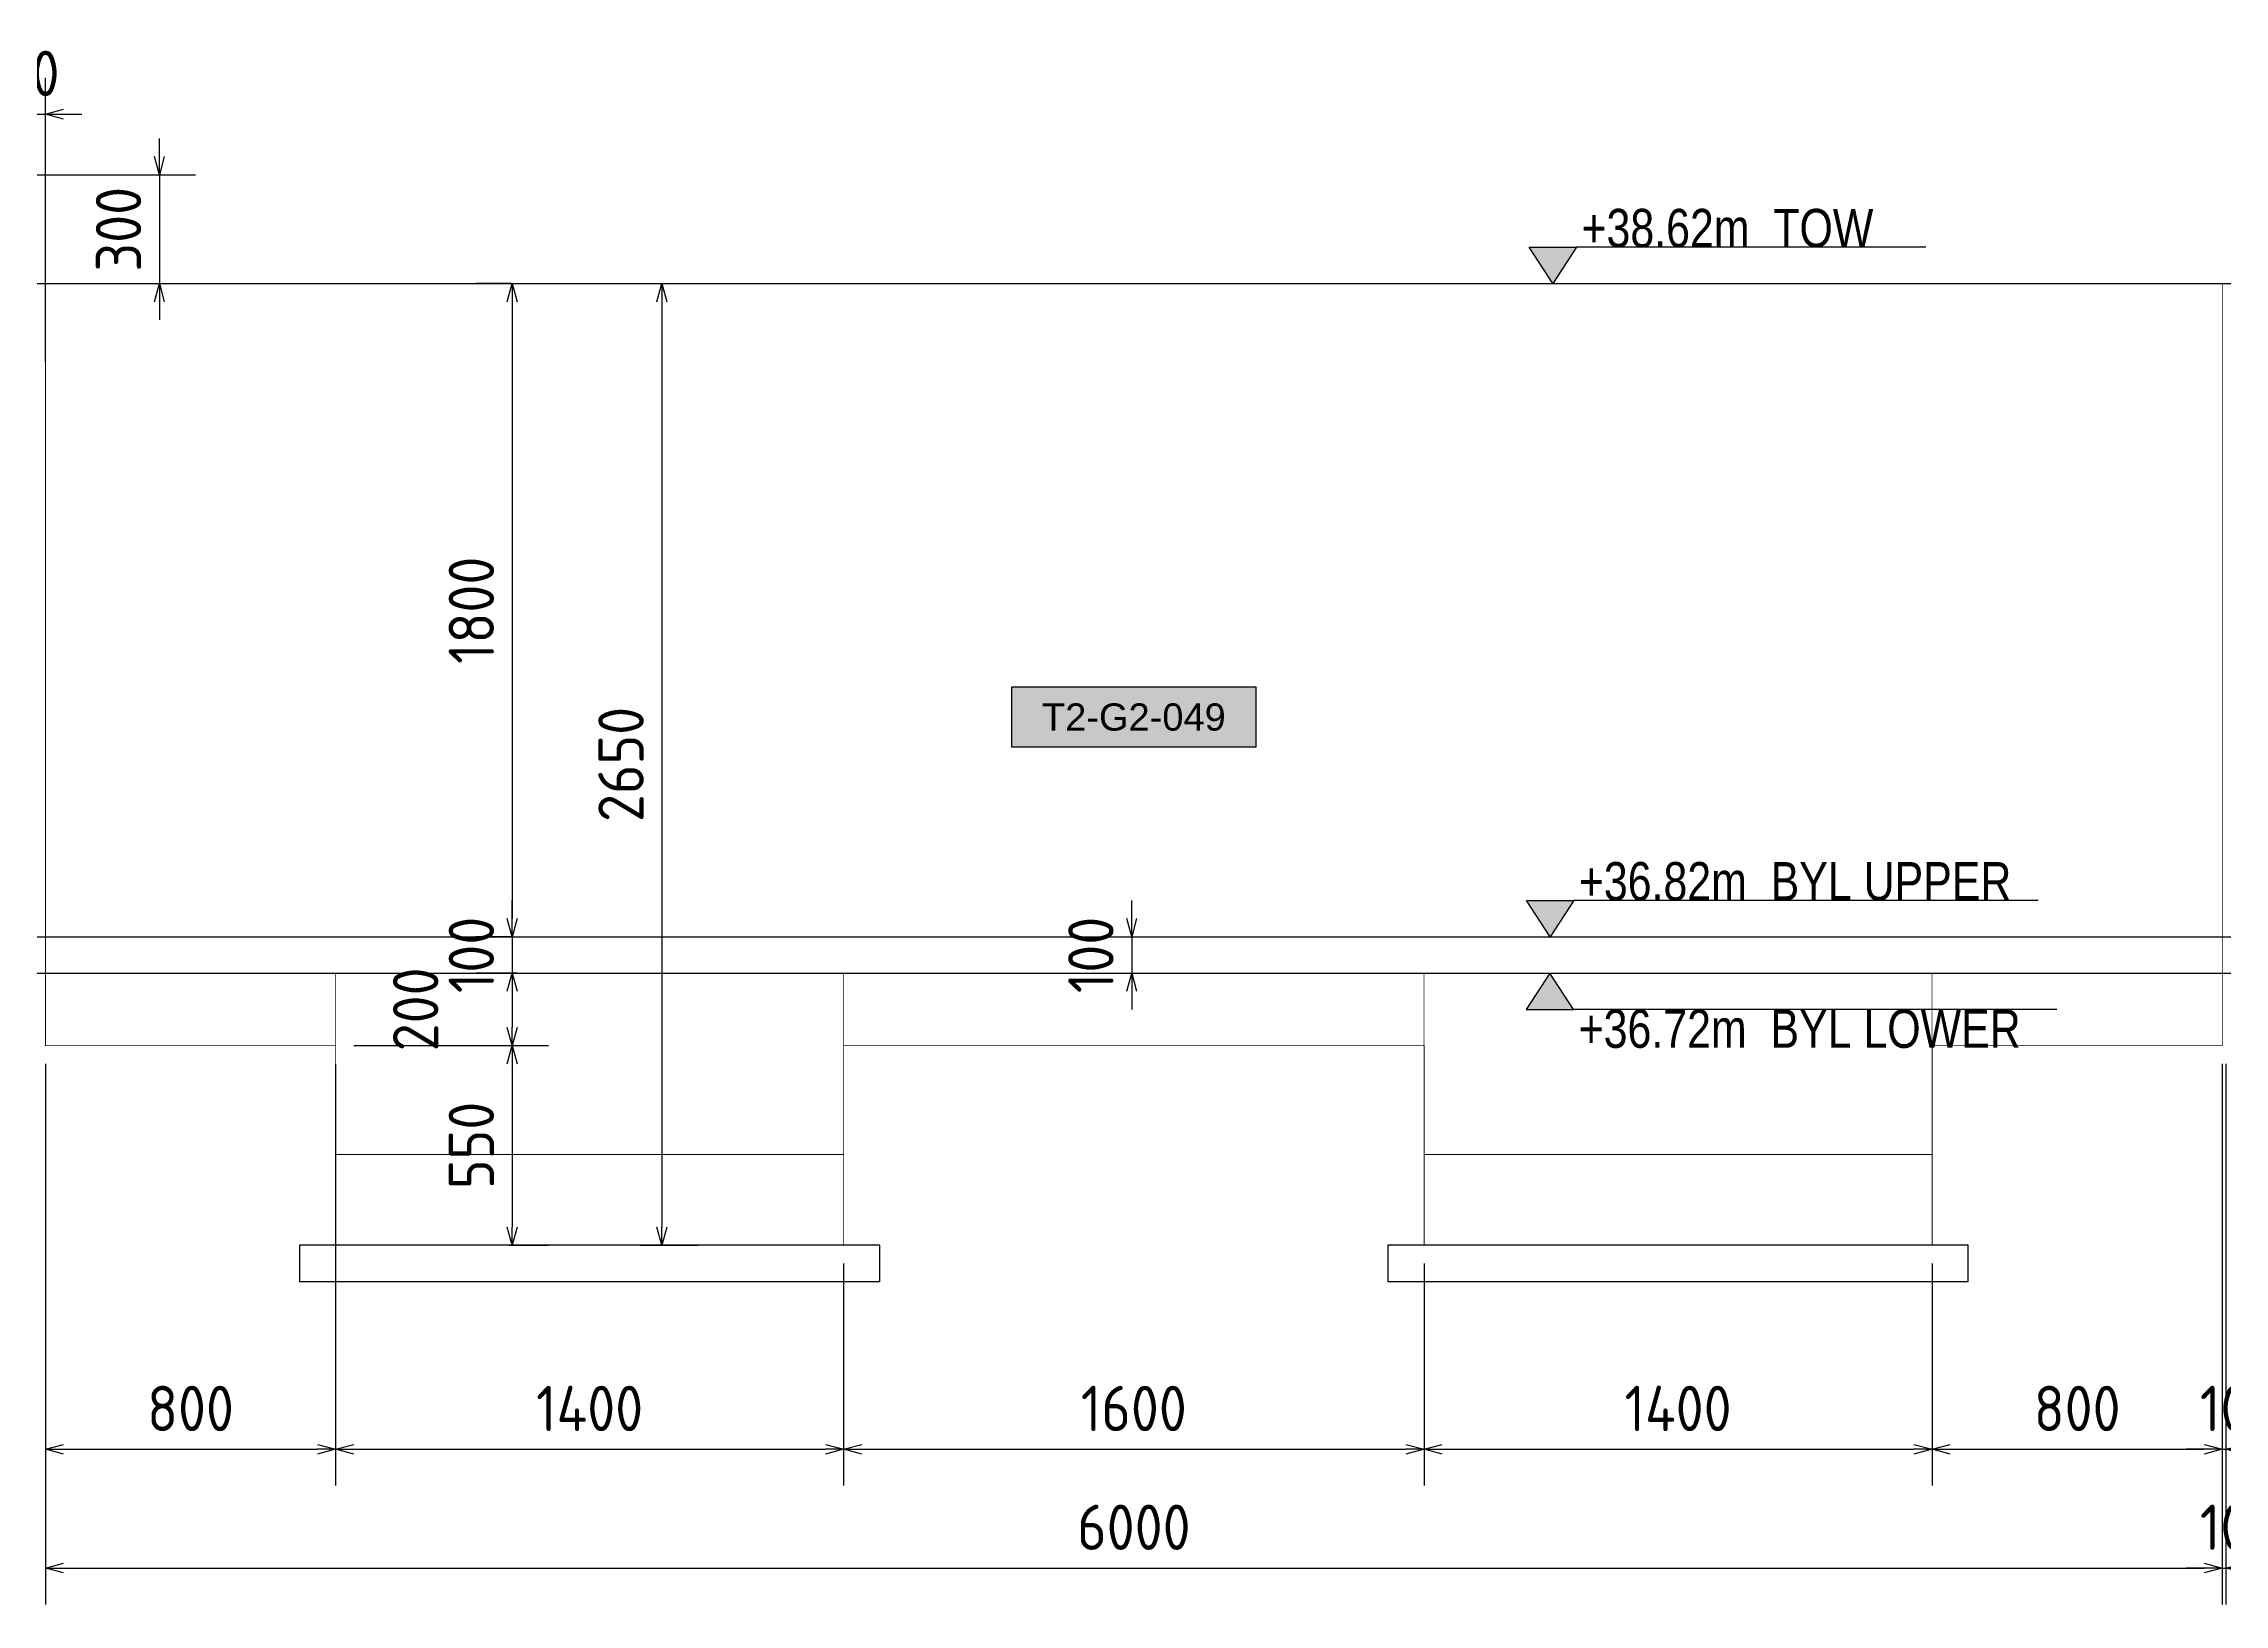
# Model space of a CAD drawing. Header units: centimetres. Extents: x -6122352 to 6876996, y -1694241 to 2592194.
# Drawn here: x 3329458 to 3335468, y 731330 to 735632 of the extents above; entities that cross this region are included whole.
import ezdxf
from ezdxf.enums import TextEntityAlignment as Align

# ---------------------------------------------------------------- set-up
doc = ezdxf.new("R2010")
doc.units = ezdxf.units.CM
doc.header["$MEASUREMENT"] = 0
doc.header["$PDMODE"] = 66
doc.header["$PDSIZE"] = 100
for name, pattern in [('CENTER', [2, 1.25, -0.25, 0.25, -0.25]), ('DASHED2', [0.375, 0.25, -0.125]), ('HIDDEN', [0.375, 0.25, -0.125])]:
    doc.linetypes.add(name, pattern=pattern)
doc.layers.get('Defpoints').update_dxf_attribs({"color": 255, "linetype": 'CENTER'})
for name, color, linetype in [('@MI-TYPE-01', 30, 'Continuous'), ('@MI-TYPE-02', 6, 'Continuous'), ('JML-Dimension', 1, 'Continuous'), ('PANEL-TAGS', 7, 'Continuous'), ('SECTION', 130, 'Continuous')]:
    doc.layers.add(name, color=color, linetype=linetype)
doc.styles.add('PANELTAG_STYLE', font='arial.ttf')
doc.styles.add('Schueco-BEMSTIL', font='isocpeur.ttf', dxfattribs={"width": 0.9})
doc.styles.add('txt-Pisa-std', font='arial.ttf', dxfattribs={"width": 0.8})
doc.dimstyles.new('MI- JWC-TXT-2.5 MM', dxfattribs={"dimscale": 1.5, "dimtxt": 2.5, "dimasz": 1, "dimexe": 2, "dimexo": 1, "dimgap": 1, "dimtad": 1, "dimdec": 0, "dimdsep": 46, "dimtxsty": 'Schueco-BEMSTIL', "dimblk": 'OPEN30', "dimcen": 0, "dimdle": 2, "dimclrd": 140, "dimclre": 8, "dimclrt": 40, "dimadec": 0, "dimazin": 2, "dimtfac": 1, "dimtdec": 0, "dimtix": 1, "dimtmove": 2, "dimatfit": 3, "dimldrblk": 'OPEN', "dimfxl": 2, "dimlwd": -1, "dimlwe": -1, "dimarcsym": 0})

# ---------------------------------------------------------------- blocks, each defined once
blk = doc.blocks.new('*U1142')
at = {"layer": 'JML-Dimension'}
h = blk.add_hatch(color=10, dxfattribs=at)
h.dxf.hatch_style = 1
h.paths.add_polyline_path([(0, 0), (-1.54, 2.37), (1.54, 2.37)])
blk.add_line((24.31, 2.37), (1.54, 2.37), dxfattribs=at)
blk.add_lwpolyline([(0, 0), (-1.54, 2.37), (1.54, 2.37), (0, 0)], dxfattribs=at)
at = {"color": 5, "style": 'txt-Pisa-std', "width": 0.8}
blk.add_attdef('+0.0', text='', height=2.5, dxfattribs=at).set_placement((1.87, 2.37), align=Align.BOTTOM_LEFT)
blk = doc.blocks.new('*U1445')
at = {"layer": 'JML-Dimension'}
h = blk.add_hatch(color=10, dxfattribs=at)
h.dxf.hatch_style = 1
h.paths.add_polyline_path([(0, 0), (-1.54, 2.37), (1.54, 2.37)])
blk.add_line((31.81, 2.37), (1.54, 2.37), dxfattribs=at)
blk.add_lwpolyline([(0, 0), (-1.54, 2.37), (1.54, 2.37), (0, 0)], dxfattribs=at)
at = {"color": 5, "style": 'txt-Pisa-std', "width": 0.8}
blk.add_attdef('+0.0', text='', height=2.5, dxfattribs=at).set_placement((1.87, 2.37), align=Align.BOTTOM_LEFT)
blk = doc.blocks.new('*U1446')
at = {"layer": 'JML-Dimension'}
h = blk.add_hatch(color=10, dxfattribs=at)
h.dxf.hatch_style = 1
h.paths.add_polyline_path([(0, 0), (-1.54, 2.37), (1.54, 2.37)])
blk.add_line((33.03, 2.37), (1.54, 2.37), dxfattribs=at)
blk.add_lwpolyline([(0, 0), (-1.54, 2.37), (1.54, 2.37), (0, 0)], dxfattribs=at)
at = {"color": 5, "style": 'txt-Pisa-std', "width": 0.8}
blk.add_attdef('+0.0', text='', height=2.5, dxfattribs=at).set_placement((1.87, 2.37), align=Align.BOTTOM_LEFT)
blk = doc.blocks.new('_Open30')
at = {"color": 0, "linetype": 'ByBlock', "lineweight": -2}
for p, q in [((-1, 0.27), (0, 0)), ((0, 0), (-1, -0.27)), ((0, 0), (-1, 0))]:
    blk.add_line(p, q, dxfattribs=at)
blk = doc.blocks.new('*D2001')
at = {"layer": '@MI-TYPE-01', "color": 8, "transparency": 16777216}
for p, q in [((3331101.4, 734970.1), (3331261.5, 734970.1)), ((3331101.4, 732320.1), (3331261.5, 732320.1))]:
    blk.add_line(p, q, dxfattribs=at)
at = {"layer": '@MI-TYPE-01', "color": 140, "transparency": 16777216}
blk.add_line((3331161.5, 734920.1), (3331161.5, 732370.1), dxfattribs=at)
at = {"layer": 'Defpoints', "color": 0, "transparency": 16777216}
for p in [(3331051.4, 734970.1), (3331051.4, 732320.1), (3331161.5, 732320.1)]:
    blk.add_point(p, dxfattribs=at)
at = {"layer": '@MI-TYPE-01', "color": 140, "transparency": 16777216, "xscale": 50, "yscale": 50, "zscale": 50}
for p, rotation in [((3331161.5, 734970.1), 90), ((3331161.5, 732320.1), 270)]:
    blk.add_blockref('_Open30', p, dxfattribs=dict(at, rotation=rotation))
at = {"layer": '@MI-TYPE-01', "color": 40, "transparency": 16777216, "insert": (3331049, 733645.1), "char_height": 125, "attachment_point": 5, "rotation": 90, "style": 'Schueco-BEMSTIL'}
blk.add_mtext('2650', dxfattribs=at)
blk = doc.blocks.new('_Open')
at = {"color": 0, "linetype": 'ByBlock', "lineweight": -2}
for p, q in [((-1, 0.2), (0, 0)), ((-1, -0.2), (0, 0)), ((0, 0), (-1, 0))]:
    blk.add_line(p, q, dxfattribs=at)
blk = doc.blocks.new('*D2007')
at = {"layer": '@MI-TYPE-01', "color": 8, "transparency": 16777216}
for p, q in [((3330745.8, 734970.1), (3330649, 734970.1)), ((3330745.8, 733170.1), (3330649, 733170.1))]:
    blk.add_line(p, q, dxfattribs=at)
at = {"layer": '@MI-TYPE-01', "color": 140, "transparency": 16777216}
blk.add_line((3330749, 734920.1), (3330749, 733220.1), dxfattribs=at)
at = {"layer": 'Defpoints', "color": 0, "transparency": 16777216}
for p in [(3330795.8, 734970.1), (3330749, 733170.1), (3330795.8, 733170.1)]:
    blk.add_point(p, dxfattribs=at)
at = {"layer": '@MI-TYPE-01', "color": 140, "transparency": 16777216, "xscale": 50, "yscale": 50, "zscale": 50}
for p, rotation in [((3330749, 734970.1), 90), ((3330749, 733170.1), 270)]:
    blk.add_blockref('_Open30', p, dxfattribs=dict(at, rotation=rotation))
at = {"layer": '@MI-TYPE-01', "color": 40, "transparency": 16777216, "insert": (3330636.5, 734070.1), "char_height": 125, "attachment_point": 5, "rotation": 90, "style": 'Schueco-BEMSTIL'}
blk.add_mtext('1800', dxfattribs=at)
blk = doc.blocks.new('*D2008')
at = {"layer": '@MI-TYPE-01', "color": 140, "transparency": 16777216}
for p, q in [((3330749, 733220.1), (3330749, 733270.1)), ((3330749, 733170.1), (3330749, 733070.1)), ((3330749, 733020.1), (3330749, 732970.1))]:
    blk.add_line(p, q, dxfattribs=at)
at = {"layer": '@MI-TYPE-01', "color": 8, "transparency": 16777216}
for p, q in [((3330745.8, 733170.1), (3330649, 733170.1)), ((3330763, 733070.1), (3330649, 733070.1))]:
    blk.add_line(p, q, dxfattribs=at)
at = {"layer": 'Defpoints', "color": 0, "transparency": 16777216}
for p in [(3330795.8, 733170.1), (3330749, 733070.1), (3330813, 733070.1)]:
    blk.add_point(p, dxfattribs=at)
at = {"layer": '@MI-TYPE-01', "color": 140, "transparency": 16777216, "xscale": 50, "yscale": 50, "zscale": 50}
for p, rotation in [((3330749, 733170.1), 270), ((3330749, 733070.1), 90)]:
    blk.add_blockref('_Open30', p, dxfattribs=dict(at, rotation=rotation))
at = {"layer": '@MI-TYPE-01', "color": 40, "transparency": 16777216, "insert": (3330636.5, 733120.1), "char_height": 125, "attachment_point": 5, "rotation": 90, "style": 'Schueco-BEMSTIL'}
blk.add_mtext('100', dxfattribs=at)
blk = doc.blocks.new('*D2009')
at = {"layer": '@MI-TYPE-01', "color": 8, "transparency": 16777216}
for p, q in [((3330763, 733070.1), (3330649, 733070.1)), ((3330312.5, 732870.1), (3330849, 732870.1))]:
    blk.add_line(p, q, dxfattribs=at)
at = {"layer": '@MI-TYPE-01', "color": 140, "transparency": 16777216}
blk.add_line((3330749, 733020.1), (3330749, 732920.1), dxfattribs=at)
at = {"layer": 'Defpoints', "color": 0, "transparency": 16777216}
for p in [(3330813, 733070.1), (3330262.5, 732870.1), (3330749, 732870.1)]:
    blk.add_point(p, dxfattribs=at)
at = {"layer": '@MI-TYPE-01', "color": 140, "transparency": 16777216, "xscale": 50, "yscale": 50, "zscale": 50}
for p, rotation in [((3330749, 733070.1), 90), ((3330749, 732870.1), 270)]:
    blk.add_blockref('_Open30', p, dxfattribs=dict(at, rotation=rotation))
at = {"layer": '@MI-TYPE-01', "color": 40, "transparency": 16777216, "insert": (3330483, 732970.1), "char_height": 125, "attachment_point": 5, "rotation": 90, "style": 'Schueco-BEMSTIL'}
blk.add_mtext('200', dxfattribs=at)
blk = doc.blocks.new('*D2010')
at = {"layer": '@MI-TYPE-01', "color": 8, "transparency": 16777216}
for p, q in [((3330312.5, 732870.1), (3330849, 732870.1)), ((3330740.7, 732320.1), (3330849, 732320.1))]:
    blk.add_line(p, q, dxfattribs=at)
at = {"layer": '@MI-TYPE-01', "color": 140, "transparency": 16777216}
blk.add_line((3330749, 732820.1), (3330749, 732370.1), dxfattribs=at)
at = {"layer": 'Defpoints', "color": 0, "transparency": 16777216}
for p in [(3330262.5, 732870.1), (3330690.7, 732320.1), (3330749, 732320.1)]:
    blk.add_point(p, dxfattribs=at)
at = {"layer": '@MI-TYPE-01', "color": 140, "transparency": 16777216, "xscale": 50, "yscale": 50, "zscale": 50}
for p, rotation in [((3330749, 732870.1), 90), ((3330749, 732320.1), 270)]:
    blk.add_blockref('_Open30', p, dxfattribs=dict(at, rotation=rotation))
at = {"layer": '@MI-TYPE-01', "color": 40, "transparency": 16777216, "insert": (3330636.5, 732595.1), "char_height": 125, "attachment_point": 5, "rotation": 90, "style": 'Schueco-BEMSTIL'}
blk.add_mtext('550', dxfattribs=at)
blk = doc.blocks.new('T2-ELE FT')
at = {"color": 12, "linetype": 'HIDDEN', "ltscale": 5, "const_width": 2}
blk.add_lwpolyline([(30306558.2, 1676365.9), (30306558.2, 1676865.9), (30307958.2, 1676865.9), (30307958.2, 1676365.9)], dxfattribs=at)
at = {"color": 12, "ltscale": 20, "const_width": 2}
blk.add_lwpolyline([(30306558.2, 1676365.9), (30307958.2, 1676365.9), (30307958.2, 1676115.9), (30306558.2, 1676115.9)], close=True, dxfattribs=at)
at = {"color": 8, "ltscale": 20}
blk.add_lwpolyline([(30306458.2, 1676115.9), (30308058.2, 1676115.9), (30308058.2, 1676015.9), (30306458.2, 1676015.9)], close=True, dxfattribs=at)
blk = doc.blocks.new('*D2021')
at = {"layer": '@MI-TYPE-01', "color": 140, "transparency": 16777216}
for p, q in [((3329776.5, 735320.1), (3329776.5, 735370.1)), ((3329776.5, 735270.1), (3329776.5, 734970.1)), ((3329776.5, 734920.1), (3329776.5, 734870.1))]:
    blk.add_line(p, q, dxfattribs=at)
at = {"layer": '@MI-TYPE-01', "color": 8, "transparency": 16777216}
for p, q in [((3329372.5, 735270.1), (3329876.5, 735270.1)), ((3329512.5, 734970.1), (3329876.5, 734970.1))]:
    blk.add_line(p, q, dxfattribs=at)
at = {"layer": 'Defpoints', "color": 0, "transparency": 16777216}
for p in [(3329322.5, 735270.1), (3329462.5, 734970.1), (3329776.5, 734970.1)]:
    blk.add_point(p, dxfattribs=at)
at = {"layer": '@MI-TYPE-01', "color": 140, "transparency": 16777216, "xscale": 50, "yscale": 50, "zscale": 50}
for p, rotation in [((3329776.5, 735270.1), 270), ((3329776.5, 734970.1), 90)]:
    blk.add_blockref('_Open30', p, dxfattribs=dict(at, rotation=rotation))
at = {"layer": '@MI-TYPE-01', "color": 40, "transparency": 16777216, "insert": (3329664, 735120.1), "char_height": 125, "attachment_point": 5, "rotation": 90, "style": 'Schueco-BEMSTIL'}
blk.add_mtext('300', dxfattribs=at)
blk = doc.blocks.new('*D2022')
at = {"layer": '@MI-TYPE-01', "color": 8, "transparency": 16777216}
for p, q in [((3329462.5, 732820.1), (3329462.5, 731657.7)), ((3330262.5, 732820.1), (3330262.5, 731657.7))]:
    blk.add_line(p, q, dxfattribs=at)
at = {"layer": '@MI-TYPE-01', "color": 140, "transparency": 16777216}
blk.add_line((3329512.5, 731757.7), (3330212.5, 731757.7), dxfattribs=at)
at = {"layer": 'Defpoints', "color": 0, "transparency": 16777216}
for p in [(3329462.5, 732870.1), (3330262.5, 732870.1), (3330262.5, 731757.7)]:
    blk.add_point(p, dxfattribs=at)
at = {"layer": '@MI-TYPE-01', "color": 140, "transparency": 16777216, "xscale": 50, "yscale": 50, "zscale": 50, "rotation": 180}
blk.add_blockref('_Open30', (3329462.5, 731757.7), dxfattribs=at)
at = {"layer": '@MI-TYPE-01', "color": 140, "transparency": 16777216, "xscale": 50, "yscale": 50, "zscale": 50}
blk.add_blockref('_Open30', (3330262.5, 731757.7), dxfattribs=at)
at = {"layer": '@MI-TYPE-01', "color": 40, "transparency": 16777216, "insert": (3329862.5, 731870.2), "char_height": 125, "attachment_point": 5, "style": 'Schueco-BEMSTIL'}
blk.add_mtext('800', dxfattribs=at)
blk = doc.blocks.new('*D2023')
at = {"layer": '@MI-TYPE-01', "color": 8, "transparency": 16777216}
for p, q in [((3330262.5, 732820.1), (3330262.5, 731657.7)), ((3331662.5, 732270.1), (3331662.5, 731657.7))]:
    blk.add_line(p, q, dxfattribs=at)
at = {"layer": '@MI-TYPE-01', "color": 140, "transparency": 16777216}
blk.add_line((3330312.5, 731757.7), (3331612.5, 731757.7), dxfattribs=at)
at = {"layer": 'Defpoints', "color": 0, "transparency": 16777216}
for p in [(3330262.5, 732870.1), (3331662.5, 732320.1), (3331662.5, 731757.7)]:
    blk.add_point(p, dxfattribs=at)
at = {"layer": '@MI-TYPE-01', "color": 140, "transparency": 16777216, "xscale": 50, "yscale": 50, "zscale": 50, "rotation": 180}
blk.add_blockref('_Open30', (3330262.5, 731757.7), dxfattribs=at)
at = {"layer": '@MI-TYPE-01', "color": 140, "transparency": 16777216, "xscale": 50, "yscale": 50, "zscale": 50}
blk.add_blockref('_Open30', (3331662.5, 731757.7), dxfattribs=at)
at = {"layer": '@MI-TYPE-01', "color": 40, "transparency": 16777216, "insert": (3330962.5, 731870.2), "char_height": 125, "attachment_point": 5, "style": 'Schueco-BEMSTIL'}
blk.add_mtext('1400', dxfattribs=at)
blk = doc.blocks.new('*D2024')
at = {"layer": '@MI-TYPE-01', "color": 8, "transparency": 16777216}
for p, q in [((3331662.5, 732270.1), (3331662.5, 731657.7)), ((3333262.5, 732270.1), (3333262.5, 731657.7))]:
    blk.add_line(p, q, dxfattribs=at)
at = {"layer": '@MI-TYPE-01', "color": 140, "transparency": 16777216}
blk.add_line((3331712.5, 731757.7), (3333212.5, 731757.7), dxfattribs=at)
at = {"layer": 'Defpoints', "color": 0, "transparency": 16777216}
for p in [(3331662.5, 732320.1), (3333262.5, 732320.1), (3333262.5, 731757.7)]:
    blk.add_point(p, dxfattribs=at)
at = {"layer": '@MI-TYPE-01', "color": 140, "transparency": 16777216, "xscale": 50, "yscale": 50, "zscale": 50, "rotation": 180}
blk.add_blockref('_Open30', (3331662.5, 731757.7), dxfattribs=at)
at = {"layer": '@MI-TYPE-01', "color": 140, "transparency": 16777216, "xscale": 50, "yscale": 50, "zscale": 50}
blk.add_blockref('_Open30', (3333262.5, 731757.7), dxfattribs=at)
at = {"layer": '@MI-TYPE-01', "color": 40, "transparency": 16777216, "insert": (3332462.5, 731870.2), "char_height": 125, "attachment_point": 5, "style": 'Schueco-BEMSTIL'}
blk.add_mtext('1600', dxfattribs=at)
blk = doc.blocks.new('*D2025')
at = {"layer": '@MI-TYPE-01', "color": 8, "transparency": 16777216}
for p, q in [((3333262.5, 732270.1), (3333262.5, 731657.7)), ((3334662.5, 732270.1), (3334662.5, 731657.7))]:
    blk.add_line(p, q, dxfattribs=at)
at = {"layer": '@MI-TYPE-01', "color": 140, "transparency": 16777216}
blk.add_line((3333312.5, 731757.7), (3334612.5, 731757.7), dxfattribs=at)
at = {"layer": 'Defpoints', "color": 0, "transparency": 16777216}
for p in [(3333262.5, 732320.1), (3334662.5, 732320.1), (3334662.5, 731757.7)]:
    blk.add_point(p, dxfattribs=at)
at = {"layer": '@MI-TYPE-01', "color": 140, "transparency": 16777216, "xscale": 50, "yscale": 50, "zscale": 50, "rotation": 180}
blk.add_blockref('_Open30', (3333262.5, 731757.7), dxfattribs=at)
at = {"layer": '@MI-TYPE-01', "color": 140, "transparency": 16777216, "xscale": 50, "yscale": 50, "zscale": 50}
blk.add_blockref('_Open30', (3334662.5, 731757.7), dxfattribs=at)
at = {"layer": '@MI-TYPE-01', "color": 40, "transparency": 16777216, "insert": (3333962.5, 731870.2), "char_height": 125, "attachment_point": 5, "style": 'Schueco-BEMSTIL'}
blk.add_mtext('1400', dxfattribs=at)
blk = doc.blocks.new('*D2026')
at = {"layer": '@MI-TYPE-01', "color": 8, "transparency": 16777216}
for p, q in [((3335462.5, 732820.1), (3335462.5, 731657.7)), ((3334662.5, 732270.1), (3334662.5, 731657.7))]:
    blk.add_line(p, q, dxfattribs=at)
at = {"layer": '@MI-TYPE-01', "color": 140, "transparency": 16777216}
blk.add_line((3334712.5, 731757.7), (3335412.5, 731757.7), dxfattribs=at)
at = {"layer": 'Defpoints', "color": 0, "transparency": 16777216}
for p in [(3335462.5, 732870.1), (3334662.5, 732320.1), (3335462.5, 731757.7)]:
    blk.add_point(p, dxfattribs=at)
at = {"layer": '@MI-TYPE-01', "color": 140, "transparency": 16777216, "xscale": 50, "yscale": 50, "zscale": 50, "rotation": 180}
blk.add_blockref('_Open30', (3334662.5, 731757.7), dxfattribs=at)
at = {"layer": '@MI-TYPE-01', "color": 140, "transparency": 16777216, "xscale": 50, "yscale": 50, "zscale": 50}
blk.add_blockref('_Open30', (3335462.5, 731757.7), dxfattribs=at)
at = {"layer": '@MI-TYPE-01', "color": 40, "transparency": 16777216, "insert": (3335062.5, 731870.2), "char_height": 125, "attachment_point": 5, "style": 'Schueco-BEMSTIL'}
blk.add_mtext('800', dxfattribs=at)
blk = doc.blocks.new('*D2027')
at = {"layer": '@MI-TYPE-01', "color": 8, "transparency": 16777216}
for p, q in [((3335462.5, 732820.1), (3335462.5, 731657.7)), ((3335472.5, 732820.1), (3335472.5, 731657.7))]:
    blk.add_line(p, q, dxfattribs=at)
at = {"layer": '@MI-TYPE-01', "color": 140, "transparency": 16777216}
for p, q in [((3335412.5, 731757.7), (3335362.5, 731757.7)), ((3335462.5, 731757.7), (3335472.5, 731757.7)), ((3335522.5, 731757.7), (3335572.5, 731757.7))]:
    blk.add_line(p, q, dxfattribs=at)
at = {"layer": 'Defpoints', "color": 0, "transparency": 16777216}
for p in [(3335462.5, 732870.1), (3335472.5, 732870.1), (3335472.5, 731757.7)]:
    blk.add_point(p, dxfattribs=at)
at = {"layer": '@MI-TYPE-01', "color": 140, "transparency": 16777216, "xscale": 50, "yscale": 50, "zscale": 50}
blk.add_blockref('_Open30', (3335462.5, 731757.7), dxfattribs=at)
at = {"layer": '@MI-TYPE-01', "color": 140, "transparency": 16777216, "xscale": 50, "yscale": 50, "zscale": 50, "rotation": 180}
blk.add_blockref('_Open30', (3335472.5, 731757.7), dxfattribs=at)
at = {"layer": '@MI-TYPE-01', "color": 40, "transparency": 16777216, "insert": (3335467.5, 731870.2), "char_height": 125, "attachment_point": 5, "style": 'Schueco-BEMSTIL'}
blk.add_mtext('10', dxfattribs=at)
blk = doc.blocks.new('*D2045')
at = {"layer": '@MI-TYPE-01', "color": 8, "transparency": 16777216}
for p, q in [((3329462.5, 732820.1), (3329462.5, 731330.3)), ((3335462.5, 732820.1), (3335462.5, 731330.3))]:
    blk.add_line(p, q, dxfattribs=at)
at = {"layer": '@MI-TYPE-01', "color": 140, "transparency": 16777216}
blk.add_line((3329512.5, 731430.3), (3335412.5, 731430.3), dxfattribs=at)
at = {"layer": 'Defpoints', "color": 0, "transparency": 16777216}
for p in [(3329462.5, 732870.1), (3335462.5, 732870.1), (3335462.5, 731430.3)]:
    blk.add_point(p, dxfattribs=at)
at = {"layer": '@MI-TYPE-01', "color": 140, "transparency": 16777216, "xscale": 50, "yscale": 50, "zscale": 50, "rotation": 180}
blk.add_blockref('_Open30', (3329462.5, 731430.3), dxfattribs=at)
at = {"layer": '@MI-TYPE-01', "color": 140, "transparency": 16777216, "xscale": 50, "yscale": 50, "zscale": 50}
blk.add_blockref('_Open30', (3335462.5, 731430.3), dxfattribs=at)
at = {"layer": '@MI-TYPE-01', "color": 40, "transparency": 16777216, "insert": (3332462.5, 731542.8), "char_height": 125, "attachment_point": 5, "style": 'Schueco-BEMSTIL'}
blk.add_mtext('6000', dxfattribs=at)
blk = doc.blocks.new('*D2046')
at = {"layer": '@MI-TYPE-01', "color": 8, "transparency": 16777216}
for p, q in [((3335462.5, 732820.1), (3335462.5, 731330.3)), ((3335472.5, 732820.1), (3335472.5, 731330.3))]:
    blk.add_line(p, q, dxfattribs=at)
at = {"layer": '@MI-TYPE-01', "color": 140, "transparency": 16777216}
for p, q in [((3335412.5, 731430.3), (3335362.5, 731430.3)), ((3335462.5, 731430.3), (3335472.5, 731430.3)), ((3335522.5, 731430.3), (3335572.5, 731430.3))]:
    blk.add_line(p, q, dxfattribs=at)
at = {"layer": 'Defpoints', "color": 0, "transparency": 16777216}
for p in [(3335462.5, 732870.1), (3335472.5, 732870.1), (3335472.5, 731430.3)]:
    blk.add_point(p, dxfattribs=at)
at = {"layer": '@MI-TYPE-01', "color": 140, "transparency": 16777216, "xscale": 50, "yscale": 50, "zscale": 50}
blk.add_blockref('_Open30', (3335462.5, 731430.3), dxfattribs=at)
at = {"layer": '@MI-TYPE-01', "color": 140, "transparency": 16777216, "xscale": 50, "yscale": 50, "zscale": 50, "rotation": 180}
blk.add_blockref('_Open30', (3335472.5, 731430.3), dxfattribs=at)
at = {"layer": '@MI-TYPE-01', "color": 40, "transparency": 16777216, "insert": (3335467.5, 731542.8), "char_height": 125, "attachment_point": 5, "style": 'Schueco-BEMSTIL'}
blk.add_mtext('10', dxfattribs=at)
blk = doc.blocks.new('*D2052')
at = {"layer": '@MI-TYPE-01', "color": 8, "transparency": 16777216}
for p, q in [((3329322.5, 734754.7), (3329322.5, 735537.1)), ((3329462.5, 734754.7), (3329462.5, 735537.1))]:
    blk.add_line(p, q, dxfattribs=at)
at = {"layer": '@MI-TYPE-01', "color": 140, "transparency": 16777216}
for p, q in [((3329272.5, 735437.1), (3329222.5, 735437.1)), ((3329322.5, 735437.1), (3329462.5, 735437.1)), ((3329512.5, 735437.1), (3329562.5, 735437.1))]:
    blk.add_line(p, q, dxfattribs=at)
at = {"layer": 'Defpoints', "color": 0, "transparency": 16777216}
for p in [(3329462.5, 735437.1), (3329322.5, 734704.7), (3329462.5, 734704.7)]:
    blk.add_point(p, dxfattribs=at)
at = {"layer": '@MI-TYPE-01', "color": 140, "transparency": 16777216, "xscale": 50, "yscale": 50, "zscale": 50}
blk.add_blockref('_Open30', (3329322.5, 735437.1), dxfattribs=at)
at = {"layer": '@MI-TYPE-01', "color": 140, "transparency": 16777216, "xscale": 50, "yscale": 50, "zscale": 50, "rotation": 180}
blk.add_blockref('_Open30', (3329462.5, 735437.1), dxfattribs=at)
at = {"layer": '@MI-TYPE-01', "color": 40, "transparency": 16777216, "insert": (3329392.5, 735549.6), "char_height": 125, "attachment_point": 5, "style": 'Schueco-BEMSTIL'}
blk.add_mtext('140', dxfattribs=at)
blk = doc.blocks.new('PANELTAG')
at = {"layer": 'PANEL-TAGS', "color": 1}
blk.add_lwpolyline([(-13.5, -3.3), (13.5, -3.3), (13.5, 3.3), (-13.5, 3.3)], close=True, dxfattribs=at)
at = {"layer": 'PANEL-TAGS', "color": 40, "true_color": 0xffd700}
blk.add_solid([(-13.5, -3.3), (13.5, -3.3), (-13.5, 3.3), (13.5, 3.3)], dxfattribs=at)
at = {"layer": 'PANEL-TAGS', "color": 5, "style": 'PANELTAG_STYLE'}
blk.add_attdef('TAGNO', text='', height=3, dxfattribs=at).set_placement((0, 0), align=Align.CENTER)
blk = doc.blocks.new('*D2054')
at = {"layer": '@MI-TYPE-01', "color": 140, "transparency": 16777216}
for p, q in [((3332456.5, 733220.1), (3332456.5, 733270.1)), ((3332456.5, 733170.1), (3332456.5, 733070.1)), ((3332456.5, 733020.1), (3332456.5, 732970.1))]:
    blk.add_line(p, q, dxfattribs=at)
at = {"layer": '@MI-TYPE-01', "color": 8, "transparency": 16777216}
for p, q in [((3332506.5, 733170.1), (3332556.5, 733170.1)), ((3332506.5, 733070.1), (3332556.5, 733070.1))]:
    blk.add_line(p, q, dxfattribs=at)
at = {"layer": 'Defpoints', "color": 0, "transparency": 16777216}
for p in [(3332456.5, 733170.1), (3332456.5, 733070.1), (3332456.5, 733070.1)]:
    blk.add_point(p, dxfattribs=at)
at = {"layer": '@MI-TYPE-01', "color": 140, "transparency": 16777216, "xscale": 50, "yscale": 50, "zscale": 50}
for p, rotation in [((3332456.5, 733170.1), 270), ((3332456.5, 733070.1), 90)]:
    blk.add_blockref('_Open30', p, dxfattribs=dict(at, rotation=rotation))
at = {"layer": '@MI-TYPE-01', "color": 40, "transparency": 16777216, "insert": (3332344, 733120.1), "char_height": 125, "attachment_point": 5, "rotation": 90, "style": 'Schueco-BEMSTIL'}
blk.add_mtext('100', dxfattribs=at)

msp = doc.modelspace()

# ---------------------------------------------------------------- linework, layer by layer
at = {"layer": '@MI-TYPE-01', "const_width": 2.5}
msp.add_lwpolyline([(3335462.54485, 734970.08873), (3329462.54485, 734970.08873), (3329462.54485, 732870.08877), (3330262.54485, 732870.08877), (3330262.54485, 732320.08877), (3331662.54485, 732320.08877), (3331662.54485, 732870.08877), (3333262.54485, 732870.08877), (3333262.54485, 732320.08877), (3334662.54485, 732320.08877), (3334662.54485, 732870.08877), (3335462.54485, 732870.08877)], close=True, dxfattribs=at)
at = {"layer": '@MI-TYPE-02', "color": 160, "linetype": 'DASHED2', "ltscale": 5}
for points in [[(3329322.54485, 734970.08873), (3353159.08873, 734970.08873)], [(3329059.43278, 733170.08877), (3353392.54485, 733170.08877)], [(3329059.43278, 733070.08877), (3353392.54485, 733070.08877)]]:
    msp.add_lwpolyline(points, dxfattribs=at)

# ---------------------------------------------------------------- block references
at = {"color": 2, "xscale": -1}
for p in [(33638220.70641, -943795.78499), (33641220.70641, -943795.78499)]:
    msp.add_blockref('T2-ELE FT', p, dxfattribs=at)
at = {"layer": 'PANEL-TAGS'}
ref = msp.add_blockref('PANELTAG', (3332462.54485, 733775.78182), dxfattribs=dict(at, xscale=25, yscale=25, zscale=25))
ref.add_attrib('TAGNO', 'T2-G2-049', dxfattribs={"color": 5, "height": 75, "style": 'PANELTAG_STYLE'}).set_placement((3332462.54485, 733775.78182), align=Align.MIDDLE_CENTER)
at = {"layer": 'SECTION', "color": 6}
ref = msp.add_blockref('*U1142', (3333617.076, 734970.08873), dxfattribs=dict(at, xscale=42.30147098076819, yscale=42.30147098076819, zscale=42.30147098076819))
ref.add_attrib('+0.0', '+38.62m  TOW', (3333696.20465, 735070.3458), dxfattribs={"layer": 'JML-Dimension', "color": 5, "height": 105.7536775, "style": 'txt-Pisa-std', "width": 0.8})
ref = msp.add_blockref('*U1445', (3333609.78251, 733170.08877), dxfattribs=dict(at, xscale=42.30147098076819, yscale=42.30147098076819, zscale=42.30147098076819))
ref.add_attrib('+0.0', '+36.82m  BYL UPPER', (3333688.91116, 733270.34584), dxfattribs={"layer": 'JML-Dimension', "color": 5, "height": 105.7536775, "style": 'txt-Pisa-std', "width": 0.8})
ref = msp.add_blockref('*U1446', (3333609.24251, 733070.08877), dxfattribs=dict(at, xscale=-42.30147098076819, yscale=42.30147098076819, zscale=42.30147098076819, rotation=180))
ref.add_attrib('+0.0', '+36.72m  BYL LOWER', (3333688.37115, 732864.07803), dxfattribs={"layer": 'JML-Dimension', "color": 5, "height": 105.7536775, "style": 'txt-Pisa-std', "width": 0.8})

# ---------------------------------------------------------------- dimensions: what is measured, and where the dimension line sits
at = {"layer": '@MI-TYPE-01'}
for base, p1, p2, picture, middle in [((3329462.54485, 735437.06386), (3329322.54485, 734704.7215), (3329462.54485, 734704.7215), '*D2052', (3329392.54485, 735549.56386)), ((3330262.54485, 731757.7363), (3329462.54485, 732870.08877), (3330262.54485, 732870.08877), '*D2022', (3329862.54485, 731870.2363)), ((3335462.54485, 731430.26367), (3329462.54485, 732870.08877), (3335462.54485, 732870.08877), '*D2045', (3332462.54485, 731542.76367)), ((3331662.54485, 731757.7363), (3330262.54485, 732870.08877), (3331662.54485, 732320.08877), '*D2023', (3330962.54485, 731870.2363)), ((3335462.54485, 731757.7363), (3334662.54485, 732320.08877), (3335462.54485, 732870.08877), '*D2026', (3335062.54485, 731870.2363)), ((3335472.54485, 731757.7363), (3335462.54485, 732870.08877), (3335472.54485, 732870.08877), '*D2027', (3335467.54485, 731870.2363)), ((3335472.54485, 731430.26367), (3335462.54485, 732870.08877), (3335472.54485, 732870.08877), '*D2046', (3335467.54485, 731542.76367)), ((3333262.54485, 731757.7363), (3331662.54485, 732320.08877), (3333262.54485, 732320.08877), '*D2024', (3332462.54485, 731870.2363)), ((3334662.54485, 731757.7363), (3333262.54485, 732320.08877), (3334662.54485, 732320.08877), '*D2025', (3333962.54485, 731870.2363))]:
    dim = msp.add_linear_dim(base=base, p1=p1, p2=p2, dimstyle='MI- JWC-TXT-2.5 MM', dxfattribs=at)
    dim.commit()
    dim.dimension.update_dxf_attribs({"geometry": picture, "text_midpoint": middle})
for base, p1, p2, picture, middle in [((3329776.4709, 734970.08873), (3329322.54485, 735270.08873), (3329462.54485, 734970.08873), '*D2021', (3329663.9709, 735120.08873)), ((3330749.04025, 733170.08877), (3330795.80281, 734970.08873), (3330795.80281, 733170.08877), '*D2007', (3330636.54025, 734070.08875)), ((3331161.50186, 732320.08877), (3331051.4018, 734970.08873), (3331051.4018, 732320.08877), '*D2001', (3331049.00186, 733645.08875)), ((3330749.04025, 733070.08877), (3330795.80281, 733170.08877), (3330813.03164, 733070.08877), '*D2008', (3330636.54025, 733120.08877)), ((3332456.4806, 733070.08877), (3332456.4806, 733170.08877), (3332456.4806, 733070.08877), '*D2054', (3332343.9806, 733120.08877)), ((3330749.04025, 732320.08877), (3330262.54485, 732870.08877), (3330690.68613, 732320.08877), '*D2010', (3330636.54025, 732595.08877))]:
    dim = msp.add_linear_dim(base=base, p1=p1, p2=p2, angle=90, dimstyle='MI- JWC-TXT-2.5 MM', dxfattribs=at)
    dim.commit()
    dim.dimension.update_dxf_attribs({"geometry": picture, "text_midpoint": middle})
dim = msp.add_linear_dim(base=(3330749.04025, 732870.08877), p1=(3330813.03164, 733070.08877), p2=(3330262.54485, 732870.08877), angle=90, dimstyle='MI- JWC-TXT-2.5 MM', dxfattribs=at)
dim.commit()
dim.dimension.update_dxf_attribs({"geometry": '*D2009', "text_midpoint": (3330483.02867, 732970.08877), "dimtype": 160})

doc.saveas('drawing.dxf')
